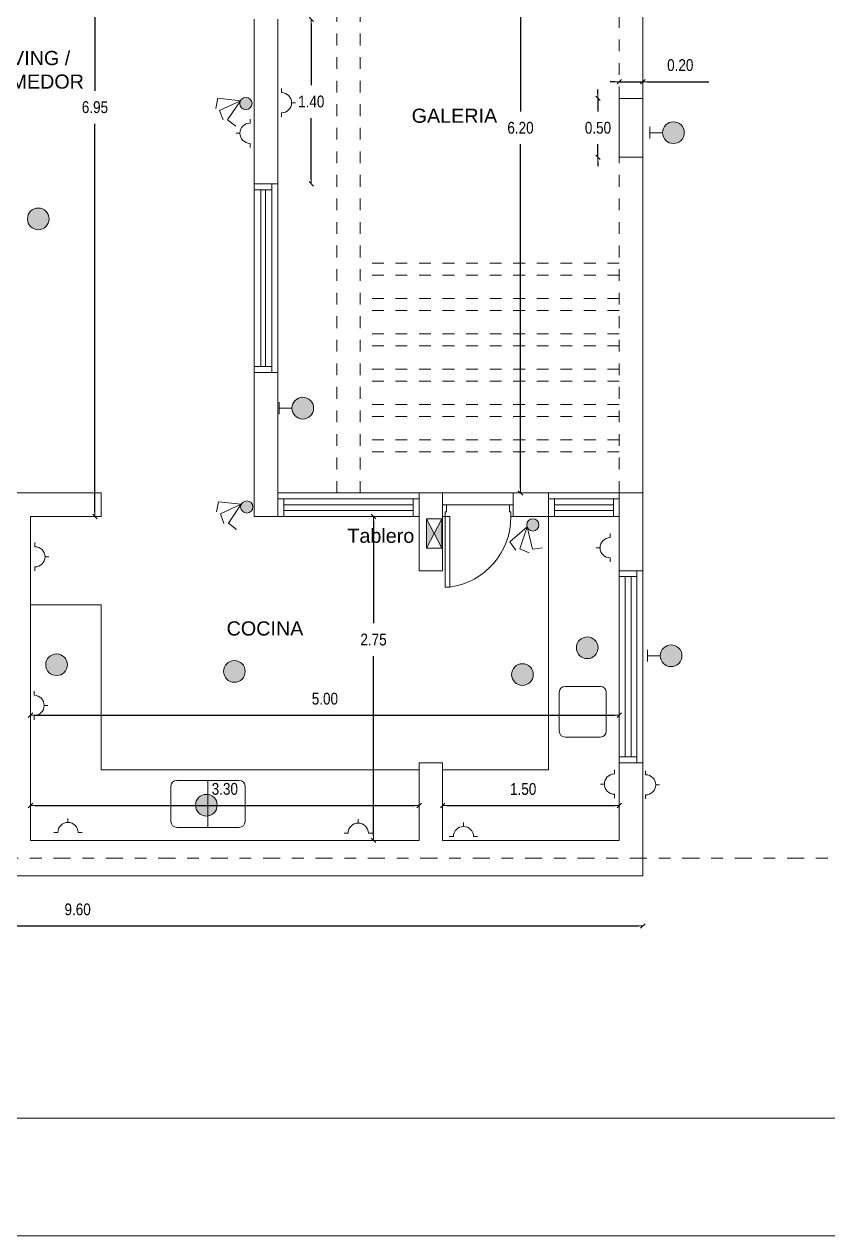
# Model space of a CAD drawing. Header units: millimetres. Extents: x 337 to 1167, y 242 to 575.
# Drawn here: x 547.58 to 554.4, y 242.38 to 252.67 of the extents above; entities that cross this region are included whole.
import ezdxf

# ---------------------------------------------------------------- set-up
doc = ezdxf.new("R2010")
doc.units = ezdxf.units.MM
doc.linetypes.add('bein_line', pattern=[0.08, 0.04, -0.04])
doc.linetypes.add('EJE', pattern=[0.205, 0.145, -0.03, 0, -0.03])
doc.layers.get('0').update_dxf_attribs({"lineweight": 5})
doc.layers.get('Defpoints').update_dxf_attribs({"lineweight": 5})
for name, color, linetype, lineweight in [('.1', 7, 'Continuous', 5), ('01', 1, 'Continuous', 5), ('cotas', 7, 'Continuous', 5), ('MUROS', 4, 'Continuous', 20), ('PRESENTACION ANTEPROYECTO', 7, 'Continuous', 5), ('sanitarios', 1, 'Continuous', 5), ('trama', 9, 'Continuous', 25)]:
    doc.layers.add(name, color=color, linetype=linetype, lineweight=lineweight)
doc.styles.add('GENERATED_STYLE_13', font='')
doc.styles.add('GENERATED_STYLE_14', font='arial.ttf')
doc.styles.get('GENERATED_STYLE_13').set_extended_font_data('Arial Narrow Occidental')
doc.dimstyles.new('Dimstyle_92', dxfattribs={"dimtxt": 0.1, "dimasz": 0.038, "dimexe": 0.18, "dimexo": 0, "dimgap": 0.09, "dimtad": 1, "dimtih": 1, "dimtoh": 1, "dimzin": 0, "dimdsep": 46, "dimtxsty": 'GENERATED_STYLE_13', "dimblk": 'ARROWHEAD_6', "dimblk1": 'ARROWHEAD_6', "dimblk2": 'ARROWHEAD_6', "dimcen": 0.09, "dimse1": 1, "dimse2": 1, "dimclrd": 252, "dimclre": 252, "dimclrt": 252, "dimadec": 0, "dimazin": 0, "dimtfac": 1, "dimtdec": 4, "dimtmove": 0, "dimatfit": 3, "dimfxl": 1, "dimtolj": 1, "dimtzin": 0, "dimarcsym": 0})

# ---------------------------------------------------------------- blocks, each defined once
blk = doc.blocks.new('ARROWHEAD_6')
at = {"color": 0, "linetype": 'Continuous'}
for p, q in [((0, 0), (-1, 0)), ((-0.5, -0.5), (0.5, 0.5))]:
    blk.add_line(p, q, dxfattribs=at)
blk = doc.blocks.new('*D358')
at = {"layer": 'cotas', "color": 252, "lineweight": -2, "transparency": 16777216}
for p, q in [((548.179, 255.4), (548.179, 252.103)), ((548.179, 248.526), (548.179, 251.823))]:
    blk.add_line(p, q, dxfattribs=at)
at = {"layer": 'Defpoints', "color": 0, "transparency": 16777216}
for p in [(545.532, 255.438), (547.632, 248.488), (548.179, 248.488)]:
    blk.add_point(p, dxfattribs=at)
at = {"layer": 'cotas', "color": 252, "lineweight": -2, "transparency": 16777216, "xscale": 0.03800000000000001, "yscale": 0.03800000000000001, "zscale": 0.03800000000000001}
for p, rotation in [((548.179, 255.438), 90), ((548.179, 248.488), 270)]:
    blk.add_blockref('ARROWHEAD_6', p, dxfattribs=dict(at, rotation=rotation))
at = {"layer": 'cotas', "color": 252, "transparency": 16777216, "insert": (548.179, 251.963), "char_height": 0.1, "attachment_point": 5, "style": 'GENERATED_STYLE_13'}
blk.add_mtext('\\A1;6.95', dxfattribs=at)
blk = doc.blocks.new('*D360')
at = {"layer": 'cotas', "color": 252, "lineweight": -2, "transparency": 16777216}
for p, q in [((551.793, 254.85), (551.793, 251.928)), ((551.793, 248.726), (551.793, 251.648))]:
    blk.add_line(p, q, dxfattribs=at)
at = {"layer": 'Defpoints', "color": 0, "transparency": 16777216}
for p in [(552.832, 254.888), (551.793, 248.688), (552.832, 248.688)]:
    blk.add_point(p, dxfattribs=at)
at = {"layer": 'cotas', "color": 252, "lineweight": -2, "transparency": 16777216, "xscale": 0.03800000000000001, "yscale": 0.03800000000000001, "zscale": 0.03800000000000001}
for p, rotation in [((551.793, 254.888), 90), ((551.793, 248.688), 270)]:
    blk.add_blockref('ARROWHEAD_6', p, dxfattribs=dict(at, rotation=rotation))
at = {"layer": 'cotas', "color": 252, "transparency": 16777216, "insert": (551.793, 251.788), "char_height": 0.1, "attachment_point": 5, "style": 'GENERATED_STYLE_13'}
blk.add_mtext('\\A1;6.20', dxfattribs=at)
blk = doc.blocks.new('*D363')
at = {"layer": 'cotas', "color": 252, "lineweight": -2, "transparency": 16777216}
for p, q in [((550.016, 252.672), (550.016, 252.151)), ((550.016, 251.35), (550.016, 251.871))]:
    blk.add_line(p, q, dxfattribs=at)
at = {"layer": 'Defpoints', "color": 0, "transparency": 16777216}
for p in [(549.732, 252.71), (549.732, 251.312), (550.016, 251.312)]:
    blk.add_point(p, dxfattribs=at)
at = {"layer": 'cotas', "color": 252, "lineweight": -2, "transparency": 16777216, "xscale": 0.03800000000000001, "yscale": 0.03800000000000001, "zscale": 0.03800000000000001}
for p, rotation in [((550.016, 252.71), 90), ((550.016, 251.312), 270)]:
    blk.add_blockref('ARROWHEAD_6', p, dxfattribs=dict(at, rotation=rotation))
at = {"layer": 'cotas', "color": 252, "transparency": 16777216, "insert": (550.016, 252.011), "char_height": 0.1, "attachment_point": 5, "style": 'GENERATED_STYLE_13'}
blk.add_mtext('\\A1;1.40', dxfattribs=at)
blk = doc.blocks.new('*D365')
at = {"layer": 'cotas', "color": 252, "lineweight": -2, "transparency": 16777216}
blk.add_line((551.17, 246.034), (552.594, 246.034), dxfattribs=at)
at = {"layer": 'Defpoints', "color": 0, "transparency": 16777216}
for p in [(552.632, 246.398), (552.632, 246.034), (551.132, 245.738)]:
    blk.add_point(p, dxfattribs=at)
at = {"layer": 'cotas', "color": 252, "lineweight": -2, "transparency": 16777216, "xscale": 0.03800000000000001, "yscale": 0.03800000000000001, "zscale": 0.03800000000000001, "rotation": 180}
blk.add_blockref('ARROWHEAD_6', (551.132, 246.034), dxfattribs=at)
at = {"layer": 'cotas', "color": 252, "lineweight": -2, "transparency": 16777216, "xscale": 0.03800000000000001, "yscale": 0.03800000000000001, "zscale": 0.03800000000000001}
blk.add_blockref('ARROWHEAD_6', (552.632, 246.034), dxfattribs=at)
at = {"layer": 'cotas', "color": 252, "transparency": 16777216, "insert": (551.816, 246.174), "char_height": 0.1, "attachment_point": 5, "style": 'GENERATED_STYLE_13'}
blk.add_mtext('\\A1;1.50', dxfattribs=at)
blk = doc.blocks.new('*D366')
at = {"layer": 'cotas', "color": 252, "lineweight": -2, "transparency": 16777216}
for p, q in [((550.545, 248.45), (550.545, 247.583)), ((550.545, 245.776), (550.545, 247.303))]:
    blk.add_line(p, q, dxfattribs=at)
at = {"layer": 'Defpoints', "color": 0, "transparency": 16777216}
for p in [(552.632, 248.488), (550.545, 245.738), (550.932, 245.738)]:
    blk.add_point(p, dxfattribs=at)
at = {"layer": 'cotas', "color": 252, "lineweight": -2, "transparency": 16777216, "xscale": 0.03800000000000001, "yscale": 0.03800000000000001, "zscale": 0.03800000000000001}
for p, rotation in [((550.545, 248.488), 90), ((550.545, 245.738), 270)]:
    blk.add_blockref('ARROWHEAD_6', p, dxfattribs=dict(at, rotation=rotation))
at = {"layer": 'cotas', "color": 252, "transparency": 16777216, "insert": (550.545, 247.443), "char_height": 0.1, "attachment_point": 5, "style": 'GENERATED_STYLE_13'}
blk.add_mtext('\\A1;2.75', dxfattribs=at)
blk = doc.blocks.new('*D374')
at = {"layer": 'cotas', "color": 252, "lineweight": -2, "transparency": 16777216}
blk.add_line((543.27, 245.012), (552.794, 245.012), dxfattribs=at)
at = {"layer": 'Defpoints', "color": 0, "transparency": 16777216}
for p in [(543.232, 245.438), (552.832, 245.438), (552.832, 245.012)]:
    blk.add_point(p, dxfattribs=at)
at = {"layer": 'cotas', "color": 252, "lineweight": -2, "transparency": 16777216, "xscale": 0.03800000000000001, "yscale": 0.03800000000000001, "zscale": 0.03800000000000001, "rotation": 180}
blk.add_blockref('ARROWHEAD_6', (543.232, 245.012), dxfattribs=at)
at = {"layer": 'cotas', "color": 252, "lineweight": -2, "transparency": 16777216, "xscale": 0.03800000000000001, "yscale": 0.03800000000000001, "zscale": 0.03800000000000001}
blk.add_blockref('ARROWHEAD_6', (552.832, 245.012), dxfattribs=at)
at = {"layer": 'cotas', "color": 252, "transparency": 16777216, "insert": (548.032, 245.152), "char_height": 0.1, "attachment_point": 5, "style": 'GENERATED_STYLE_13'}
blk.add_mtext('\\A1;9.60', dxfattribs=at)
blk = doc.blocks.new('*D387')
at = {"layer": '.1', "color": 252, "lineweight": -2, "transparency": 16777216}
for p, q in [((552.594, 252.18), (552.556, 252.18)), ((552.632, 252.18), (552.832, 252.18)), ((552.87, 252.18), (553.392, 252.18))]:
    blk.add_line(p, q, dxfattribs=at)
at = {"layer": 'Defpoints', "color": 0, "transparency": 16777216}
for p in [(552.832, 252.18), (552.632, 252.038), (552.832, 252.038)]:
    blk.add_point(p, dxfattribs=at)
at = {"layer": '.1', "color": 252, "lineweight": -2, "transparency": 16777216, "xscale": 0.03800000000000001, "yscale": 0.03800000000000001, "zscale": 0.03800000000000001}
blk.add_blockref('ARROWHEAD_6', (552.632, 252.18), dxfattribs=at)
at = {"layer": '.1', "color": 252, "lineweight": -2, "transparency": 16777216, "xscale": 0.03800000000000001, "yscale": 0.03800000000000001, "zscale": 0.03800000000000001, "rotation": 180}
blk.add_blockref('ARROWHEAD_6', (552.832, 252.18), dxfattribs=at)
at = {"layer": '.1', "color": 252, "transparency": 16777216, "insert": (553.15, 252.32), "char_height": 0.1, "attachment_point": 5, "style": 'GENERATED_STYLE_13'}
blk.add_mtext('\\A1;0.20', dxfattribs=at)
blk = doc.blocks.new('*D466')
at = {"layer": 'cotas', "color": 252, "lineweight": -2, "transparency": 16777216}
for p, q in [((552.451, 252.076), (552.451, 252.114)), ((552.451, 252.038), (552.451, 251.928)), ((552.451, 251.538), (552.451, 251.648)), ((552.451, 251.5), (552.451, 251.462))]:
    blk.add_line(p, q, dxfattribs=at)
at = {"layer": 'Defpoints', "color": 0, "transparency": 16777216}
for p in [(552.632, 252.038), (552.451, 251.538), (552.632, 251.538)]:
    blk.add_point(p, dxfattribs=at)
at = {"layer": 'cotas', "color": 252, "lineweight": -2, "transparency": 16777216, "xscale": 0.03800000000000001, "yscale": 0.03800000000000001, "zscale": 0.03800000000000001}
for p, rotation in [((552.451, 252.038), 270), ((552.451, 251.538), 90)]:
    blk.add_blockref('ARROWHEAD_6', p, dxfattribs=dict(at, rotation=rotation))
at = {"layer": 'cotas', "color": 252, "transparency": 16777216, "insert": (552.451, 251.788), "char_height": 0.1, "attachment_point": 5, "style": 'GENERATED_STYLE_13'}
blk.add_mtext('\\A1;0.50', dxfattribs=at)
blk = doc.blocks.new('*D471')
at = {"layer": 'cotas', "color": 252, "lineweight": -2, "transparency": 16777216}
blk.add_line((547.67, 246.035), (550.894, 246.035), dxfattribs=at)
at = {"layer": 'Defpoints', "color": 0, "transparency": 16777216}
for p in [(550.932, 246.035), (547.632, 245.738), (550.932, 245.738)]:
    blk.add_point(p, dxfattribs=at)
at = {"layer": 'cotas', "color": 252, "lineweight": -2, "transparency": 16777216, "xscale": 0.03800000000000001, "yscale": 0.03800000000000001, "zscale": 0.03800000000000001, "rotation": 180}
blk.add_blockref('ARROWHEAD_6', (547.632, 246.035), dxfattribs=at)
at = {"layer": 'cotas', "color": 252, "lineweight": -2, "transparency": 16777216, "xscale": 0.03800000000000001, "yscale": 0.03800000000000001, "zscale": 0.03800000000000001}
blk.add_blockref('ARROWHEAD_6', (550.932, 246.035), dxfattribs=at)
at = {"layer": 'cotas', "color": 252, "transparency": 16777216, "insert": (549.282, 246.175), "char_height": 0.1, "attachment_point": 5, "style": 'GENERATED_STYLE_13'}
blk.add_mtext('\\A1;3.30', dxfattribs=at)
blk = doc.blocks.new('*D472')
at = {"layer": 'cotas', "color": 252, "lineweight": -2, "transparency": 16777216}
blk.add_line((547.67, 246.801), (552.594, 246.801), dxfattribs=at)
at = {"layer": 'Defpoints', "color": 0, "transparency": 16777216}
for p in [(547.632, 248.488), (552.632, 248.488), (552.632, 246.801)]:
    blk.add_point(p, dxfattribs=at)
at = {"layer": 'cotas', "color": 252, "lineweight": -2, "transparency": 16777216, "xscale": 0.03800000000000001, "yscale": 0.03800000000000001, "zscale": 0.03800000000000001, "rotation": 180}
blk.add_blockref('ARROWHEAD_6', (547.632, 246.801), dxfattribs=at)
at = {"layer": 'cotas', "color": 252, "lineweight": -2, "transparency": 16777216, "xscale": 0.03800000000000001, "yscale": 0.03800000000000001, "zscale": 0.03800000000000001}
blk.add_blockref('ARROWHEAD_6', (552.632, 246.801), dxfattribs=at)
at = {"layer": 'cotas', "color": 252, "transparency": 16777216, "insert": (550.132, 246.941), "char_height": 0.1, "attachment_point": 5, "style": 'GENERATED_STYLE_13'}
blk.add_mtext('\\A1;5.00', dxfattribs=at)

msp = doc.modelspace()

# ---------------------------------------------------------------- hatches: boundary and pattern name
at = {"layer": 'trama'}
h = msp.add_hatch(color=256, dxfattribs=at)
h.dxf.hatch_style = 1
h.paths.add_polyline_path([(539.595, 255.507), (539.595, 255.257), (539.659, 255.382)])
h.paths.add_polyline_path([(539.724, 255.507), (539.659, 255.382), (539.724, 255.257)])
h.paths.add_polyline_path([(547.791, 253.644, 1), (547.606, 253.644, 1)])
h.paths.add_polyline_path([(543.105, 251.583, 1), (542.921, 251.583, 1)])
h.paths.add_polyline_path([(544.496, 251.606, 0.70944), (544.332, 251.664, -0.057131), (544.422, 251.516, 0.358569)])
h.paths.add_polyline_path([(544.332, 251.664, 0.169974), (544.312, 251.606, 0.472137), (544.422, 251.516, 0.057131)])
h.paths.add_polyline_path([(543.854, 252.141, 1), (543.75, 252.141, 1)])
h.paths.add_polyline_path([(542.02, 249.657, 1), (542.204, 249.657, 1)])
h.paths.add_polyline_path([(542.866, 248.933, 1), (542.682, 248.933, 1)])
h.paths.add_polyline_path([(542.866, 250.373, 1), (542.682, 250.373, 1)])
h.paths.add_polyline_path([(544.481, 250.163, 1), (544.296, 250.163, 1)])
h.paths.add_polyline_path([(544.291, 250.756), (544.166, 250.692), (544.416, 250.692)])
h.paths.add_polyline_path([(544.416, 250.821), (544.166, 250.821), (544.291, 250.756)])
h.paths.add_polyline_path([(545.219, 250.618, 1), (545.323, 250.618, 1)])
h.paths.add_polyline_path([(547.791, 251.015, 1), (547.606, 251.015, 1)])
h.paths.add_polyline_path([(545.441, 248.756, 1), (545.337, 248.756, 1)])
h.paths.add_polyline_path([(546.745, 248.428, 1), (546.641, 248.428, 1)])
h.paths.add_polyline_path([(547.423, 248.092, 1), (547.238, 248.092, 1)])
h.paths.add_polyline_path([(544.378, 247.038, 1), (544.563, 247.038, 1)])
h.paths.add_polyline_path([(545.308, 247.705, 1), (545.412, 247.705, 1)])
h.paths.add_polyline_path([(546.048, 247.537, 0.101884), (546.036, 247.554), (545.964, 247.554, 0.202322), (545.948, 247.517, 0.820815), (546.048, 247.497)])
h.paths.add_polyline_path([(545.832, 247.162, 0.532696), (545.705, 247.248), (545.692, 247.202), (545.687, 247.153), (545.692, 247.103), (545.699, 247.08, 0.557687)])
h.paths.add_polyline_path([(545.687, 247.153), (545.692, 247.202), (545.705, 247.248, 0.062015), (545.685, 247.237), (545.682, 247.229), (545.673, 247.179), (545.673, 247.127), (545.679, 247.093, 0.064266), (545.699, 247.08), (545.692, 247.103)])
h.paths.add_polyline_path([(545.673, 247.179), (545.682, 247.229), (545.685, 247.237, 0.238368), (545.648, 247.162, 0.215752), (545.679, 247.093), (545.673, 247.127)])
h.paths.add_polyline_path([(546.598, 247.128, 1), (546.413, 247.128, 1)])
h.paths.add_polyline_path([(547.76, 247.23, 1), (547.945, 247.23, 1)])
h.paths.add_polyline_path([(549.455, 247.173, 1), (549.271, 247.173, 1)])
h.paths.add_polyline_path([(549.218, 246.037, 0.370665), (549.139, 246.128), (549.139, 245.946, 0.370665)])
h.paths.add_polyline_path([(549.139, 246.128, 0.459145), (549.033, 246.037, 0.459145), (549.139, 245.946)])
h.paths.add_polyline_path([(551.901, 247.146, 1), (551.717, 247.146, 1)])
h.paths.add_polyline_path([(552.452, 247.374, 1), (552.267, 247.374, 1)])
h.paths.add_polyline_path([(549.52, 248.569, 1), (549.416, 248.569, 1)])
h.paths.add_polyline_path([(551.06, 248.345), (550.995, 248.469), (550.995, 248.22)])
h.paths.add_polyline_path([(551.124, 248.469), (551.06, 248.345), (551.124, 248.22)])
h.paths.add_polyline_path([(551.846, 248.417, 1), (551.95, 248.417, 1)])
h.paths.add_polyline_path([(550.037, 249.408, 1), (549.852, 249.408, 1)])
h.paths.add_polyline_path([(552.98, 247.306, 1), (553.164, 247.306, 1)])
h.paths.add_polyline_path([(552.999, 251.747, 1), (553.184, 251.747, 1)])
h.paths.add_polyline_path([(551.287, 253.665, 1), (551.472, 253.665, 1)])
h.paths.add_polyline_path([(550.845, 255.152, 1), (550.661, 255.152, 1)])
h.paths.add_polyline_path([(545.679, 252.596, 1), (545.575, 252.596, 1)])
h.paths.add_polyline_path([(549.513, 251.994, 1), (549.409, 251.994, 1)])
h.paths.add_polyline_path([(549.765, 255.043, 1), (549.869, 255.043, 1)])

# ---------------------------------------------------------------- linework, layer by layer
at = {"layer": '01', "linetype": 'bein_line'}
for p, q in [((552.632, 252.038), (552.632, 254.888)), ((550.232, 248.688), (550.232, 252.788)), ((550.432, 248.688), (550.432, 252.788)), ((552.632, 248.688), (552.632, 251.538)), ((552.632, 250.638), (550.432, 250.638)), ((552.632, 250.538), (550.432, 250.538)), ((552.632, 250.338), (550.432, 250.338)), ((552.632, 250.238), (550.432, 250.238)), ((552.632, 250.038), (550.432, 250.038)), ((552.632, 249.938), (550.432, 249.938)), ((552.632, 249.738), (550.432, 249.738)), ((552.632, 249.638), (550.432, 249.638)), ((552.632, 249.438), (550.432, 249.438)), ((552.632, 249.338), (550.432, 249.338)), ((552.632, 249.138), (550.432, 249.138)), ((552.632, 249.038), (550.432, 249.038))]:
    msp.add_line(p, q, dxfattribs=at)
at = {"layer": '01', "linetype": 'Continuous'}
for p, q in [((552.832, 252.038), (552.832, 254.888)), ((552.832, 248.688), (552.832, 251.538)), ((549.532, 251.312), (549.532, 251.262)), ((549.682, 251.312), (549.682, 251.262)), ((549.732, 251.312), (549.732, 249.712)), ((549.532, 249.712), (549.532, 251.262)), ((549.682, 251.262), (549.532, 251.262)), ((549.587, 251.262), (549.587, 249.761)), ((549.627, 251.262), (549.627, 249.761)), ((549.682, 251.262), (549.682, 249.762)), ((549.682, 251.262), (549.682, 249.762)), ((549.532, 249.762), (549.532, 251.187)), ((549.532, 249.762), (549.682, 249.762)), ((549.682, 249.762), (549.682, 249.712)), ((550.932, 248.688), (549.732, 248.688)), ((550.932, 248.638), (549.732, 248.638)), ((549.782, 248.488), (549.782, 248.638)), ((550.882, 248.488), (550.882, 248.638)), ((551.732, 248.688), (551.132, 248.688)), ((552.632, 248.688), (552.032, 248.688)), ((552.632, 248.638), (552.032, 248.638)), ((552.082, 248.488), (552.082, 248.638)), ((552.582, 248.488), (552.582, 248.638)), ((550.882, 248.588), (549.782, 248.588)), ((550.882, 248.538), (549.782, 248.538)), ((551.732, 248.588), (551.132, 248.588)), ((551.164, 248.528), (551.152, 248.528)), ((551.152, 248.488), (551.152, 248.528)), ((551.164, 248.588), (551.164, 248.528)), ((551.7, 248.528), (551.7, 248.588)), ((551.712, 248.528), (551.7, 248.528)), ((551.712, 248.488), (551.712, 248.528)), ((552.582, 248.588), (552.082, 248.588)), ((552.582, 248.538), (552.082, 248.538)), ((549.732, 248.488), (550.932, 248.488)), ((551.132, 248.488), (551.192, 248.488)), ((551.192, 248.488), (551.152, 248.488)), ((551.152, 248.488), (551.152, 247.888)), ((551.192, 247.888), (551.192, 248.488)), ((551.732, 248.488), (551.712, 248.488)), ((552.032, 246.338), (552.032, 248.488)), ((552.632, 248.488), (552.032, 248.488)), ((552.632, 246.398), (552.632, 248.028)), ((552.782, 248.028), (552.782, 246.448)), ((552.832, 246.398), (552.832, 248.028)), ((552.782, 247.978), (552.632, 247.978)), ((552.682, 246.448), (552.682, 247.978)), ((552.732, 246.448), (552.732, 247.978)), ((551.152, 247.888), (551.192, 247.888)), ((548.232, 247.738), (547.632, 247.738)), ((548.232, 246.338), (548.232, 247.738)), ((552.632, 246.448), (552.782, 246.448)), ((552.782, 246.448), (552.782, 246.398)), ((550.932, 246.338), (548.232, 246.338)), ((552.032, 246.338), (551.132, 246.338))]:
    msp.add_line(p, q, dxfattribs=at)
at = {"layer": '01'}
for p, q in [((549.763, 252.087), (549.763, 252.122)), ((549.222, 252.039), (549.206, 251.953)), ((549.415, 252.017), (549.222, 252.039)), ((549.415, 252.017), (549.238, 251.936)), ((549.415, 252.017), (549.306, 251.855)), ((549.238, 251.936), (549.268, 251.855)), ((549.763, 251.881), (549.763, 251.915)), ((549.849, 252.001), (549.881, 252.001)), ((549.306, 251.855), (549.375, 251.802)), ((549.496, 251.862), (549.496, 251.828)), ((549.41, 251.742), (549.377, 251.742)), ((552.891, 251.747), (552.891, 251.797)), ((552.999, 251.747), (552.891, 251.747)), ((552.891, 251.747), (552.891, 251.698)), ((549.496, 251.656), (549.496, 251.621)), ((549.744, 249.408), (549.744, 249.458)), ((549.852, 249.408), (549.744, 249.408)), ((549.744, 249.408), (549.744, 249.358)), ((549.228, 248.614), (549.212, 248.529)), ((549.421, 248.592), (549.228, 248.614)), ((549.421, 248.592), (549.244, 248.511)), ((549.421, 248.592), (549.313, 248.431)), ((549.244, 248.511), (549.275, 248.43)), ((549.313, 248.431), (549.381, 248.377)), ((550.995, 248.469), (551.124, 248.22)), ((550.995, 248.22), (551.124, 248.469)), ((551.85, 248.399), (551.702, 248.273)), ((551.85, 248.399), (551.788, 248.215)), ((551.85, 248.399), (551.894, 248.21)), ((552.555, 248.343), (552.555, 248.309)), ((547.669, 248.232), (547.669, 248.267)), ((551.702, 248.273), (551.753, 248.203)), ((551.788, 248.215), (551.868, 248.181)), ((551.894, 248.21), (551.98, 248.223)), ((552.469, 248.223), (552.436, 248.223)), ((547.755, 248.146), (547.788, 248.146)), ((552.555, 248.137), (552.555, 248.103)), ((547.669, 248.026), (547.669, 248.06)), ((552.872, 247.306), (552.872, 247.356)), ((552.98, 247.306), (552.872, 247.306)), ((552.872, 247.306), (552.872, 247.256)), ((547.662, 246.97), (547.662, 247.004)), ((547.748, 246.884), (547.78, 246.884)), ((547.662, 246.763), (547.662, 246.798)), ((552.591, 246.337), (552.591, 246.302)), ((552.856, 246.296), (552.856, 246.33)), ((552.505, 246.216), (552.472, 246.216)), ((552.942, 246.21), (552.975, 246.21)), ((552.591, 246.131), (552.591, 246.096)), ((552.856, 246.09), (552.856, 246.124)), ((547.95, 245.891), (547.95, 245.923)), ((550.415, 245.885), (550.415, 245.918)), ((551.309, 245.856), (551.309, 245.889)), ((547.864, 245.805), (547.83, 245.805)), ((548.071, 245.805), (548.036, 245.805)), ((550.329, 245.799), (550.295, 245.799)), ((550.536, 245.799), (550.501, 245.799)), ((551.223, 245.77), (551.188, 245.77)), ((551.429, 245.77), (551.395, 245.77))]:
    msp.add_line(p, q, dxfattribs=at)
msp.add_lwpolyline([(550.995, 248.469), (551.124, 248.469), (551.124, 248.22), (550.995, 248.22)], close=True, dxfattribs=at)
for centre, radius in [((549.461, 251.994), 0.052), ((553.092, 251.747), 0.0922), ((547.698, 251.015), 0.0922), ((549.944, 249.408), 0.0922), ((549.468, 248.569), 0.052), ((551.898, 248.417), 0.052), ((552.36, 247.374), 0.0922), ((553.072, 247.306), 0.0922), ((547.853, 247.23), 0.0922), ((549.363, 247.173), 0.0922), ((551.809, 247.146), 0.0922), ((549.125, 246.037), 0.0922)]:
    msp.add_circle(centre, radius, dxfattribs=at)
for centre, start, end in [((549.763, 252.001), 270, 90), ((549.496, 251.742), 90, 270), ((547.669, 248.146), 270, 90), ((552.555, 248.223), 90, 270), ((547.662, 246.884), 270, 90), ((552.591, 246.216), 90, 270), ((552.856, 246.21), 270, 90), ((547.95, 245.805), 0, 180), ((550.415, 245.799), 0, 180), ((551.309, 245.77), 0, 180)]:
    msp.add_arc(centre, 0.0859, start, end, dxfattribs=at)
at = {"layer": '01', "linetype": 'Continuous'}
msp.add_arc((551.108, 248.486), 0.604, 277.994, 0.1772, dxfattribs=at)
at = {"layer": 'MUROS'}
for p, q in [((549.532, 251.312), (549.532, 252.71)), ((549.732, 251.312), (549.732, 252.71)), ((552.832, 252.038), (552.632, 252.038)), ((552.632, 251.538), (552.632, 252.038)), ((552.832, 251.538), (552.832, 252.038)), ((552.832, 251.538), (552.632, 251.538)), ((549.532, 251.312), (549.732, 251.312)), ((549.532, 248.488), (549.532, 249.712)), ((549.532, 249.712), (549.732, 249.712)), ((549.732, 248.488), (549.732, 249.712)), ((548.232, 248.688), (546.532, 248.688)), ((548.232, 248.488), (548.232, 248.688)), ((550.932, 248.028), (550.932, 248.688)), ((551.132, 248.688), (550.932, 248.688)), ((551.132, 248.028), (551.132, 248.688)), ((551.732, 248.488), (551.732, 248.688)), ((552.032, 248.688), (551.732, 248.688)), ((552.032, 248.688), (552.032, 248.488)), ((552.832, 248.688), (552.632, 248.688)), ((552.632, 248.028), (552.632, 248.688)), ((552.832, 248.688), (552.632, 248.688)), ((552.832, 248.688), (552.832, 248.028)), ((548.232, 248.488), (547.632, 248.488)), ((547.632, 245.738), (547.632, 248.488)), ((547.632, 248.488), (547.632, 248.488)), ((549.732, 248.488), (549.532, 248.488)), ((552.032, 248.488), (551.732, 248.488)), ((551.132, 248.028), (550.932, 248.028)), ((552.832, 248.028), (552.632, 248.028)), ((551.132, 246.398), (550.932, 246.398)), ((550.932, 245.738), (550.932, 246.398)), ((551.132, 245.738), (551.132, 246.398)), ((552.832, 246.398), (552.632, 246.398)), ((552.632, 245.738), (552.632, 246.398)), ((552.832, 245.738), (552.832, 246.398)), ((550.932, 245.738), (547.632, 245.738)), ((552.632, 245.738), (551.132, 245.738)), ((552.832, 245.738), (552.832, 245.438)), ((552.832, 245.438), (544.807, 245.438))]:
    msp.add_line(p, q, dxfattribs=at)
at = {"layer": 'PRESENTACION ANTEPROYECTO', "color": 252, "linetype": 'EJE'}
msp.add_line((569.332, 245.588), (539.332, 245.588), dxfattribs=at)
at = {"layer": 'PRESENTACION ANTEPROYECTO', "color": 2}
msp.add_line((620.941, 243.372), (536.38, 243.382), dxfattribs=at)
at = {"layer": 'PRESENTACION ANTEPROYECTO'}
msp.add_line((639.944, 242.381), (533.88, 242.381), dxfattribs=at)
at = {"layer": 'sanitarios'}
for p, q in [((552.122, 246.665), (552.122, 246.996)), ((552.472, 247.046), (552.172, 247.046)), ((552.522, 246.665), (552.522, 246.996)), ((552.472, 246.615), (552.172, 246.615)), ((548.824, 245.898), (548.824, 246.198)), ((548.874, 246.248), (549.404, 246.248)), ((549.139, 245.848), (549.139, 246.248)), ((549.454, 245.898), (549.454, 246.198)), ((548.874, 245.848), (549.404, 245.848))]:
    msp.add_line(p, q, dxfattribs=at)
for centre, start, end in [((552.172, 246.996), 90, 180), ((552.472, 246.996), 360, 90), ((552.172, 246.665), 180, 270), ((552.472, 246.665), 270, 0), ((548.874, 246.198), 90, 180), ((549.404, 246.198), 0, 90), ((548.874, 245.898), 180, 270), ((549.404, 245.898), 270, 0)]:
    msp.add_arc(centre, 0.05, start, end, dxfattribs=at)

# ---------------------------------------------------------------- texts
at = {"layer": 'PRESENTACION ANTEPROYECTO', "color": 7, "char_height": 0.12, "width": 1.3491, "attachment_point": 5, "style": 'GENERATED_STYLE_14'}
for s, insert in [('\\A1;{\\C252;LIVING / COMEDOR}', (547.648, 252.28)), ('\\A1;{\\C252;GALERIA}', (551.232, 251.89)), ('\\A1;{\\C252;Tablero}', (550.607, 248.324)), ('\\A1;{\\C252;COCINA}', (549.623, 247.537))]:
    msp.add_mtext(s, dxfattribs=dict(at, insert=insert))

# ---------------------------------------------------------------- dimensions: what is measured, and where the dimension line sits
at = {"layer": '.1'}
dim = msp.add_linear_dim(base=(552.832, 252.18), p1=(552.632, 252.038), p2=(552.832, 252.038), dimstyle='Dimstyle_92', dxfattribs=at)
dim.commit()
dim.dimension.update_dxf_attribs({"geometry": '*D387', "text_midpoint": (553.15, 252.32)})
at = {"layer": 'cotas'}
for base, p1, p2, picture, middle in [((548.179, 248.488), (545.532, 255.438), (547.632, 248.488), '*D358', (548.179, 251.963)), ((550.016, 251.312), (549.732, 252.71), (549.732, 251.312), '*D363', (550.016, 252.011)), ((552.451, 251.538), (552.632, 252.038), (552.632, 251.538), '*D466', (552.451, 251.788))]:
    dim = msp.add_linear_dim(base=base, p1=p1, p2=p2, angle=90, dimstyle='Dimstyle_92', dxfattribs=at)
    dim.commit()
    dim.dimension.update_dxf_attribs({"geometry": picture, "text_midpoint": middle})
for base, p1, p2, picture, middle in [((551.793, 248.688), (552.832, 254.888), (552.832, 248.688), '*D360', (551.793, 251.788)), ((550.545, 245.738), (552.632, 248.488), (550.932, 245.738), '*D366', (550.545, 247.443))]:
    dim = msp.add_linear_dim(base=base, p1=p1, p2=p2, angle=90, dimstyle='Dimstyle_92', dxfattribs=at)
    dim.commit()
    dim.dimension.update_dxf_attribs({"geometry": picture, "text_midpoint": middle, "dimtype": 160})
for base, p1, p2, picture, middle in [((552.632, 246.801), (547.632, 248.488), (552.632, 248.488), '*D472', (550.132, 246.941)), ((550.932, 246.035), (547.632, 245.738), (550.932, 245.738), '*D471', (549.282, 246.175)), ((552.832, 245.012), (543.232, 245.438), (552.832, 245.438), '*D374', (548.032, 245.152))]:
    dim = msp.add_linear_dim(base=base, p1=p1, p2=p2, dimstyle='Dimstyle_92', dxfattribs=at)
    dim.commit()
    dim.dimension.update_dxf_attribs({"geometry": picture, "text_midpoint": middle})
dim = msp.add_linear_dim(base=(552.632, 246.034), p1=(551.132, 245.738), p2=(552.632, 246.398), dimstyle='Dimstyle_92', dxfattribs=at)
dim.commit()
dim.dimension.update_dxf_attribs({"geometry": '*D365', "text_midpoint": (551.816, 246.034), "dimtype": 160})

doc.saveas('drawing.dxf')
